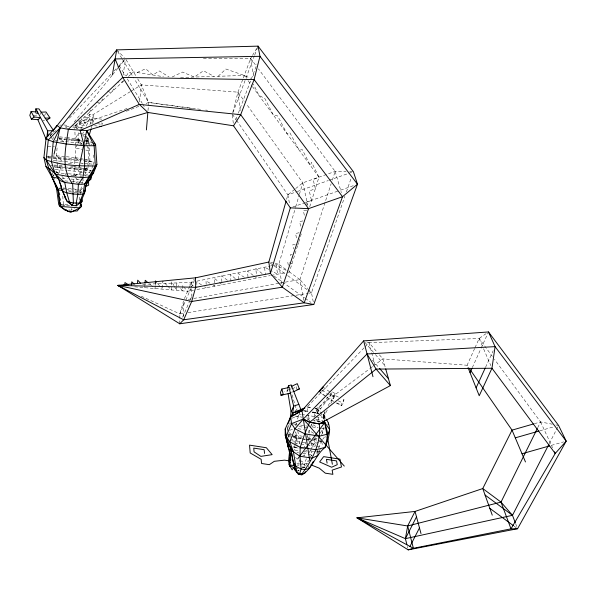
<?xml version="1.0" encoding="UTF-8"?>
<svg xmlns="http://www.w3.org/2000/svg" width="596" height="596" viewBox="0 0 596 596"><rect width="100%" height="100%" fill="white"/><g stroke="black" fill="none" stroke-linecap="round" stroke-linejoin="round"><path stroke-width="0.45" stroke-dasharray="2.98 2.23" d="M183.687 316.469L183.724 301.032M182.51 285.611L182.488 290.863L179.366 286.84M74.582 163.758L75.372 157.567L75.439 146.288M75.446 145.417L74.835 129.608M81.63 143.412L78.337 142.772L78.404 133.199L80.281 130.04M308.236 461.96L308.244 460.358L306.538 464.023M179.761 323.792L179.798 319.307M179.806 318.413L179.843 313.921L183.479 301.092M78.836 121.539L79.842 124.75L86.211 126.158L89.534 119.163L89.579 114.38L93.438 115.103L93.624 119.93L91.292 127.984M176.714 286.929L176.669 290.371L174.404 286.393M176.729 286.073L176.759 283.487L178.845 286.169M74.046 176.222L74.239 166.418L70.671 166.098M287.354 428.397L287.25 431.184L291.608 434.558M287.808 429.455L287.697 426.177M155.176 286.013L155.057 288.546L152.248 286.199M155.221 285.164L155.34 282.623M73.643 182.518L73.934 178.018M144.754 287.682L144.992 283.994M53.118 138.548L53.238 136.797M53.536 132.439L53.655 130.688M56.97 161.27L56.516 155.824L57.186 146.281M147.987 110.625L148.657 102.46L141.319 84.863L136.708 77.249M139.576 101.871L141.319 84.863L237.968 92.164L244.449 101.231M295.176 444.05L294.223 450.181M295.288 443.178L295.966 437.926L295.549 431.772M79.328 200.092L80.639 190.318L83.164 178.159M123.126 75.007L125.398 59.704M316.729 453.37L317.526 450.598L319.434 451.872L320.126 449.012L318.182 450.203M295.743 425.715L296.175 423.175M308.318 467.987L308.788 465.558M317.4 453.63L317.914 451.179L319.463 451.276L318.264 453.273M297.642 472.419L298.156 470.08L299.028 471.615M71.565 208.414L71.17 210.142L74.425 208.436M321.616 434.618L322.57 433.217L324.053 427.101M307.372 437.129L308.192 433.791M308.4 432.957L310.017 428.01M323.427 418.995L324.671 412.089M320.171 433.173L322.041 430.223L322.466 428.517M330.81 403.425L334.46 396.616L335.22 393.583L332.218 391.818L315.321 412.395L313.764 417.364M232.79 112.45L237.968 92.164L243.004 78.791M336.129 402.948L341.739 405.697L343.981 399.789L341.575 398.62M286.587 199.325L287.861 194.847L294.968 189.141M101.909 124.855L102.385 123.178L99.83 122.873M84.923 144.046L86.562 144.366L88.558 137.467M84.826 169.756L86.368 168.832L87.359 165.39M87.605 164.526L88.849 160.22L88.335 147.041M281.811 283.823L278.801 264.274L295.482 207.639M295.743 206.752L299.132 195.25M299.393 194.363L302.783 182.86L246.61 104.255M88.148 167.193L84.312 175.872M88.409 166.344L89.974 161.211L89.139 141.714L87.038 136.633M324.88 411.225L325.021 418.236L315.321 412.395L316.521 408.454L314.964 408.2M297.531 245.91L289.425 271.947L286.691 272.469M297.791 245.083L298.596 242.505M298.857 241.648L301.263 233.93M309.741 206.715L318.949 177.139L311.604 162.335L310.374 165.464L302.314 149.641L299.199 150.244L289.693 132.416L287.004 133.646L277.587 115.885L273.512 115.274L264.766 98.377L258.969 95.472L253.352 84.014M314.01 417.505L317.05 413.43L318.882 407.634L322.63 409.884M317.05 413.43L331.287 394.738L332.218 391.818M303.744 300.235L299.937 279.554L331.152 183.71M332.3 180.193L335.161 171.402L258.44 68.875M290.58 389.657L291.429 387.117M33.056 115.639L36.304 115.929L37.6 112.093M303.617 448.937L305.897 442.172M296.875 389.56L296.13 387.005L296.987 384.48M40.372 114.462L41.161 112.19M313.258 301.77L311.47 292.77L344.89 196.255M346.41 191.867L351.267 177.831M44.655 115.743L45.445 113.478M92.901 165.487L91.084 170.568L83.827 177.526M93.2 164.638L94.108 162.097L79.968 160.294M89.921 124.594L93.438 115.103M243.324 77.949L250.655 58.475L252.048 56.158M232.969 112.547L245.701 78.866M246.021 78.016L254.447 55.719M254.775 54.847L257.733 47.01M235.792 119.863L238.05 113.925M238.37 113.076L257.07 63.936M294.998 410.629L296.562 410.085L297.881 406.8M297.441 419.048L299.743 413.333M310.352 427.19L311.693 423.935L318.063 427.809M318.547 448.14L321.251 441.591M288.33 389.166L287.63 390.827L284.061 391.587M184.425 298.611L191.502 282.28L194.37 279.099M141.289 296.197L179.843 313.921L185.49 300.913M185.848 300.093L190.839 288.613M194.438 280.314L191.547 286.967L191.502 282.28L196.047 281.342M287.89 427.675L290.125 422.557M182.622 317.251L189.833 300.704M190.198 299.877L192.381 294.886M304.906 466.445L304.429 463.196L306.657 458.212M474.632 348.533L467.108 365.251L467.756 366.89M475.005 347.699L479.147 338.498L487.051 332.955M472.33 367.583L480.726 349.07M481.106 348.228L488.489 331.95M485.613 367.188L493.19 350.731M305.726 465.759L306.426 464.262M78.337 142.772L80.304 138.622M82.673 133.631L83.455 131.969M79.842 124.75L82.032 120.169L81.704 118.626M537.711 427.719L540.572 421.931L494.501 359.358M549.274 443.58L558.154 426.259M323.39 417.245L327.316 409.929M310.583 449.943L309.257 452.394L313.623 451.582M311.023 449.131L313.675 444.229L316.856 440.854M77.502 144.277L75.431 148.031L82.382 149.387M341.739 405.697L341.001 404.907L343.981 399.789M328.12 405.705L335.22 393.583M101.335 101.484L103.108 98.482M80.751 129.25L89.579 114.38M89.415 112.443L92.089 107.943M252.51 55.391L258.068 46.138M112.257 91.441L115.14 86.725M123.379 80.587L122.404 82.106L118.03 82.01M126.285 76.02L128.714 72.22L131.91 73.36M50.019 136.208L52.604 132.372M321.594 390.723L320.179 392.578L328.478 398.426L325.23 395.818M322.622 439.423L325.2 436.041M74.187 122.106L112.115 75.349M112.696 74.627L117.948 68.153M118.529 67.437L124.944 59.526M318.83 452.044L319.463 451.276L316.886 450.874M82.404 188.232L80.639 190.318L74.157 189.796M69.382 118.135L110.856 74.314M114.045 70.939L118.515 66.223M119.148 65.545L125.532 58.803M307.797 406.278L364.514 347.408M365.154 346.738L369.021 342.722L479.147 338.498L492.311 356.378M52.135 177.444L53.886 175.664L52.165 172.549M218.158 76.288L225.877 69.017L244.263 75.446L250.543 78.285M123.767 80.855L74.582 126.076L72.928 125.905M128.52 76.482L133.482 71.922L163.453 76.69M309.935 456.745L312.051 455.031M50.22 135.188L55.905 130.606M295.676 188.567L302.783 182.86L335.161 171.402L346.105 171.573M314.949 408.282L316.506 408.543L369.609 368.82M370.347 368.268L372.56 366.615M373.297 366.063L382.885 358.889L467.108 365.251L468.694 367.546M130.323 91.65L74.582 126.076L74.776 128.729M131.113 91.166L141.319 84.863M74.82 175.76L84.058 170.218M74.88 175.82L84.036 171.372M84.87 170.97L87.366 169.756L91.084 170.568L67.326 168.467M172.11 77.048L182.436 72.064L194.333 77.048L203.489 70.775L214.068 76.415M292.167 388.897L296.13 387.005M290.066 440.518L295.966 437.926L301.36 438.783M137.117 72.503L145.67 68.771L152.852 75.007L159.251 70.924L169.018 76.899M310.948 443.797L313.675 444.229L318.42 442.157M319.218 441.815L321.587 440.779M307.916 411.568L302.842 410.741L307.909 411.605L307.163 406.912L311.85 407.686M126.382 111.258L139.233 106.185M146.087 103.473L148.657 102.46L202.037 109.545M289.663 430.305L292.889 429.135M289.127 424.106L290.751 423.518M236.53 120.295L287.861 194.847L296.443 191.815M297.3 191.51L328.314 180.551M329.178 180.245L352.527 171.991M292.845 206.976L304.541 202.856M305.375 202.558L338.9 190.757M340.621 190.146L354.955 185.103M291.824 418.236L298.752 415.792L298.127 414.16M127.067 108.502L74.582 126.076L77.033 128.766M299.363 464.865L297.672 465.416L299.795 460.067L297.076 459.65M300.205 464.582L304.429 463.196L308.43 463.815M307.64 439.364L310.307 438.552M314.748 437.203L316.528 436.667M534.329 423.726L540.572 421.931L552.276 424.21M539.752 430.833L553.475 426.9M551.442 445.354L563.592 441.882M291.332 392.228L293.001 391.833M196.956 281.156L269.712 266.151M270.621 265.958L273.348 265.399M274.257 265.213L278.801 264.274L288.01 270.927M302.321 467.815L304.541 467.361M299.132 232.753L295.571 233.476L296.763 239.726M134.703 286.832L187.598 291.295L193.514 290.17M196.933 289.522L270.279 275.59M271.187 275.412L285.782 272.64M314.494 451.418L317.117 450.934M302.962 220.915L299.632 221.511L300.891 227.754M188.299 299.423L192.873 298.611M193.789 298.447L278.891 283.294M279.807 283.137L284.381 282.318M285.29 282.154L299.937 279.554L307.827 288.591M179.843 313.921L184.417 313.191M188.068 312.602L295.02 295.415M295.929 295.266L307.812 293.359M308.728 293.21L311.47 292.77L308.437 289.291M59.704 204.719L63.34 204.272L68.749 204.681M59.719 125.205L61.358 125.041M58.959 188.172L60.591 188.045M307.678 439.572L312.297 439.267M313.22 439.2L318.763 438.835M42.994 120.28L44.596 120.191M50.437 165.271L52.999 165.129M53.856 165.085L64.413 165.539M46.056 156.279L50.414 156.092M51.286 156.055L56.516 155.824L65.493 156.651M142.69 284.352L191.502 282.28M47.993 146.586L54.422 146.37M180.595 77.495L244.263 75.446L247.534 79.894M203.385 58.602L250.655 58.475L256.22 65.903M38.621 113.724L35.38 113.717L36.304 115.929M349.748 171.633L353.398 171.685M306.739 210.79L303.342 210.559L304.69 216.862M68.756 209.963L70.365 210.083M61.477 205.031L69.576 205.642M68.235 190.802L73.807 191.249M78.106 191.599L75.662 191.398L74.656 190.333M78.925 191.659L82.181 191.927L80.639 190.318L77.353 189.655M68.786 191.8L82.017 192.858M63.131 187.993L71.401 188.671M58.982 188.567L62.267 188.828M64.934 189.044L63.087 188.895L64.524 190.504M65.858 189.118L71.386 189.573M64.957 180.901L70.283 181.348M71.892 181.482L78.56 182.041M79.432 182.115L83.82 182.48M295.288 244.874L292.792 244.665L293.582 248.986M62.036 178.286L67.445 178.748M71.058 179.053L80.035 179.813M80.922 179.888L85.34 180.26M55.897 172.706L67.549 173.712M68.428 173.786L81.689 174.933M82.576 175.015L88.759 175.552M70.917 175.5L74.478 175.805M79.812 176.26L81.592 176.416L79.924 174.784M54.184 165.971L82.837 168.519M83.716 168.594L86.368 168.832L87.366 169.756L54.154 166.82M54.795 167.357L66.424 168.385M55.182 169.48L66.856 170.501M67.773 170.583L90.093 172.542M53.267 160.577L63.936 161.546M64.852 161.628L78.65 162.879M83.231 163.297L81.406 163.133L83.269 164.854M84.14 163.379L94.175 164.295M68.451 163.513L73.084 163.937M47.911 156.45L88.849 160.22L89.974 161.211M47.866 157.351L52.18 157.746M53.044 157.828L65.441 158.961M66.35 159.05L78.151 160.13M47.62 157.843L52.247 158.268M53.171 158.35L78.761 160.689L75.372 157.567L66.394 156.733M84.178 161.188L94.108 162.097M80.14 144.366L81.957 144.545M59.332 138.019L65.545 138.637M66.432 138.726L80.751 140.142M85.34 140.596L88.089 140.865L89.139 141.714L92.231 142.355M58.535 138.689L81.771 140.984M85.451 141.349L89.139 141.714M58.967 139.159L65.262 139.777M66.156 139.866L82.241 141.453M85.831 141.803L91.21 142.34M55.249 140.641L81.123 143.174M85.653 143.614L91.993 144.239M59.622 136.864L65.813 137.475M66.7 137.564L80.885 139.479M63.824 124.966L68.801 125.48M69.099 126.68L64.614 126.21L67.564 128.647M72.69 127.045L82.628 128.073M101.745 119.17L92.343 118.053L93.006 122.061L94.712 122.262M93.118 123.223L90.547 122.91L91.292 124.154M97.394 123.73L99.964 124.043L100.702 125.279M94.6 125.704L97.163 126.009M292.152 254.715L290.461 254.507L290.937 257.211M205.717 110.036L207.557 110.275M188.202 108.01L148.657 102.46L134.256 78.761M189.118 108.144L193.715 108.785M297.642 470.527L299.319 470.78M296.882 463.189L299.49 463.591M301.844 463.949L305.793 464.56M302.448 466.862L305.025 467.257M302.351 467.45L304.578 467.793L304.064 464.291M296.175 468.374L298.127 468.672M296.875 452.342L298.596 452.61M302.932 453.28L307.283 453.958M308.147 454.092L311.626 454.629M302.872 455.649L304.66 455.933L304.146 452.453M293.053 446.777L297.315 447.44L296.95 444.907M293.59 447.238L298.782 448.05M302.731 448.795L294.729 447.544L295.095 450.196L298.663 450.747M304.012 451.582L306.635 451.992M288.471 434.03L291.086 434.447M294.566 434.998L302.358 436.235M306.679 436.92L310.136 437.464M314.45 438.149L317.042 438.559M287.823 435.438L290.438 435.847M293.917 436.399L301.725 437.635M307.782 438.589L310.382 439.006L309.845 435.661M313.831 439.55L317.281 440.094M318.137 440.228L320.73 440.638M287.995 436.54L301.643 438.701M302.559 438.842L305.308 439.274M306.225 439.423L309.883 439.997M310.799 440.146L316.26 441.01M319.851 441.576L321.654 441.86M302.254 438.924L305.852 439.49M291.898 440.802L306.404 443.089M293.917 442.888L300.093 443.856M300.965 443.998L306.202 444.817M307.082 444.951L315.791 446.322M316.655 446.456L320.134 447M298.052 428.695L303.535 429.574M309.287 420.009L307.581 419.733L309.279 420.046M320.514 421.826L313.615 420.709L320.484 421.931M293.374 423.905L297.017 424.494M300.652 425.075L307.014 426.095M312.468 426.974L317.929 427.846M321.564 428.435L325.2 429.016M298.954 426.52L307.968 427.965M303.744 410.502L308.207 411.233M312.654 411.955L315.321 412.395M312.2 412.268L319.016 413.386M299.028 414.004L300.838 414.295M301.74 414.443L305.323 415.025M306.217 415.174L314.286 416.485M316.074 416.775L325.021 418.236L323.226 414.071L321.214 412.387M294.916 416.023L302.165 417.2M306.657 417.93L311.157 418.66M316.55 419.532L322.838 420.553M307.156 406.949L311.835 407.746M312.185 412.328L318.994 413.482M89.534 119.163L93.624 119.93M81.861 133.862L78.404 133.199L75.483 138.436L82.866 144.634M82.725 134.025L86.182 134.689L88.089 140.865L88.297 146.162M85.392 140.343L88.089 140.865L86.576 136.633M555.874 424.911L558.579 425.44M85.861 150.065L88.469 150.572L86.837 145.253M75.372 157.567L88.849 160.22M86.368 168.832L74.239 166.418L79.633 171.626M73.241 188.82L76.526 189.483M84.416 117.01L87.605 117.71L88.394 121.562L82.032 120.169M78.583 120.735L84.975 122.143L86.211 126.158M270.651 262.449L274.272 263.261M275.181 263.462L278.801 264.274M83.537 128.17L74.582 126.076L78.128 128.878M289.5 262.814L292.047 263.521M96.44 102.177L99.547 103.123M366.711 341.933L369.021 342.722L377.141 352.191M287.607 433.895L290.945 435.512M291.787 435.914L295.966 437.926L296.83 444.057M338.357 397.048L334.341 395.096L333.462 398.478L335.064 399.268M338.275 400.832L343.087 403.179M333.767 401.361L331.354 400.184L332.114 400.981M336.986 402.941L341.001 404.907M286.132 270.316L276.261 265.399L277.58 274.197L271.858 271.106M268.587 269.34L264.505 267.135L265.488 274.763M107.548 90.979L110.796 92.775M331.287 394.738L334.46 396.616M315.813 419.584L320.439 422.385M313.66 433.285L309.011 430.446L309.458 433.225M201.523 284.851L196.792 281.945L196.904 287.838M204.681 286.78L206.261 287.749M305.733 450.233L307.141 451.098M209.971 283.234L206.03 280.805L206.201 286.013M213.122 285.179L214.702 286.147L214.329 278.22L218.546 281.781M244.353 277.304L238.05 273.363L238.594 279.755M307.521 440.146L310.598 442.187M311.365 442.694L313.675 444.229M300.459 460.514L304.429 463.196M322.972 387.087L331.294 392.92L330.37 395.938L327.353 393.814M322.064 390.104L326.593 393.285M319.188 391.557L324.477 395.282M274.078 276.045L304.541 297.844M305.249 298.35L310.948 302.425M270.279 263.082L273.169 265.16M273.892 265.682L287.011 275.143M287.749 275.672L307.722 290.066M308.475 290.61L311.47 292.77M299.937 279.554L289.425 271.947L289.127 270.204M56.195 171.797L58.438 173.436M514.065 526.141L516.181 527.698M55.696 171.313L58.542 173.458M227.411 280.254L221.533 275.799L221.958 282.958M253.225 275.374L247.4 270.949L248.115 278.004M253.956 275.926L256.869 278.138M292.331 435.117L295.966 437.926M262.151 273.586L255.751 268.423L256.667 276.373M149.44 283.845L151.548 285.611M317.318 413.199L316.521 408.454L320.544 411.829M219.246 282.377L222.062 284.746M316.506 408.543L321.855 413.065M235.293 278.623L230.458 274.48L231.084 283.033M57.857 136.685L64.711 142.861M193.171 285.931L190.042 282.944L190.102 290.818M56.516 155.824L63.824 163.095M167.081 285.484L162.648 281.036L162.358 289.164L161.166 287.749M167.714 286.125L171.514 289.939L171.693 281.625L173.958 285.603M75.305 177.489L77.383 179.59M116.712 49.878L124.273 57.529M75.923 181.825L77.554 183.494M57.045 162.179L57.268 164.898L62.297 170.106M64.897 173.481L66.469 175.112M61.865 176.341L63.832 178.435M82.561 134.815L84.409 136.834M85.019 137.505L88.089 140.865M183.643 286.877L187.598 291.295M316.521 408.454L319.56 411.948M320.164 412.648L325.021 418.236M52.061 173.563L53.886 175.664L54.638 179.292M372.463 360.222L379.004 367.777M364.819 342.253L374.817 353.868M375.398 354.546L384.711 365.378M379.436 354.873L382.885 358.889L385.463 368.045M62.774 196.099L63.34 204.272L64.152 205.233M157.597 283.51L160.57 287.048M248.078 80.639L251.892 85.831M252.436 86.569L318.949 177.139L313.153 179.59L315.366 188.641L309.287 191.011L311.566 200.845L306.374 201.627L307.119 205.002M232.336 114.216L236.009 119.535M119.304 65.769L125.406 75.752M127.328 78.895L142.191 103.205M142.66 103.972L145.014 107.824M117.665 51.457L121.986 58.564M122.463 59.354L133.787 77.987M126.002 59.578L136.246 76.489M324.12 419.264L323.226 414.071L325.856 418.534M63.34 204.272L64.197 205.851M49.975 134.703L50.839 136.298M51.271 137.095L52.999 140.291M295.683 457.348L296.54 458.987M540.572 421.931L552.574 447.79M479.147 338.498L483.319 348.183M483.676 349.01L490.866 365.691M515.674 523.705L516.948 527.058M287.913 434.722L289.447 438.857M323.226 414.071L324.954 419.264M57.268 164.898L60.107 173.376M292.115 394.902L296.562 410.085M335.161 171.402L341.337 192.605M369.021 342.722L374.951 364.849M407.344 546.413L407.768 548.141M302.783 182.86L307.797 205.315M287.861 194.847L289.678 204.383M325.863 436.183L326.161 437.814M322.041 430.223L322.57 433.217M318.07 417.327L319.046 422.922M321.736 441.606L322.6 446.583M287.793 262.344L288.389 265.838M311.693 423.935L312.349 427.898M314.159 438.887L315.314 445.882M287.287 388.719L287.98 392.95M250.655 58.475L253.501 75.923M308.467 414.943L309.503 421.417M311.045 443.148L311.44 445.637M310.881 449.935L311.85 456.037M296.689 423.063L297.151 426.229M297.836 430.923L299.654 443.424M295.921 432.562L297.478 443.446M237.968 92.164L240.389 112.175M232.433 115.103L233.349 124.013M93.706 154.975L93.855 157.649M86.39 139.963L86.562 144.366M191.569 288.71L191.644 296.562"/><path stroke-width="0.89" d="M289.723 450.248L288.568 460.768L289.805 466.593L289.462 461.662L290.312 463.219L289.947 457.542L290.766 460.149L290.394 453.72L285.208 435.02L285.231 428.911L290.625 416.857L301.993 410.599L363.642 340.875L488.489 331.95L558.579 425.44L566.2 441.137L517.589 528.726L408.2 549.862L357.011 517.835L415.047 511.428L482.753 488.556L512.031 430.133L533.435 423.98M85.139 191.413L85.273 187.427M326.288 419.271C332.419 427.66 328.5 438.686 325.081 447.417C315.373 454.882 312.639 468.828 301.867 474.841L298.35 474.312L295.124 470.147L293.448 461.542L294.327 466.69M155.34 282.623L155.422 280.932L156.51 282.221M91.218 176.714L91.076 179.068L87.694 181.951M145.052 283.078L145.223 280.314L148.031 282.668M137.452 283.599L137.713 280.165L140.649 283.294M286.08 201.12L268.841 262.046L195.518 277.825L117.822 285.402L179.761 323.792L313.794 304.467L357.481 184.209L353.398 171.685L258.068 46.138L116.712 49.878L57.253 125.451L46.115 137.892L43.918 157.5L46.197 159.937L59.63 180.454L59.488 182.205L61.209 186.004L60.941 187.263L67.214 201.53L70.335 203.869M146.407 129.928L147.838 112.443L139.315 104.397L122.769 77.413L115.132 58.937L259.968 56.315L357.481 184.209L342.529 196.702L308.542 208.652L290.334 207.855L233.528 125.801L147.838 112.443L86.711 130.606L68.354 129.302L60.107 127.879L57.253 125.451L53.245 130.464M131.53 284.97L131.798 281.811L134.197 284.136M301.867 474.841L301.949 473.894C312.632 459.494 321.624 442.329 319.21 423.823L324.76 422.512L329.744 429.746L327.927 434.059L325.081 447.417L315.947 449.734L300.213 447.276L289.783 441.874L286.177 436.257L285.231 428.911M124.72 285.134L124.966 282.601L128.535 284.791M35.544 112.093L35.872 108.859L38.934 108.882L53.163 129.95M80.609 202.968L81.615 206.492L79.901 207.892L70.775 212.347L67.408 211.066L60.099 206.41L58.795 204.83L56.523 188.366L48.961 168.936L46.197 159.937L48.269 139.956L60.107 127.879L115.132 58.937M46.965 136.946L47.613 130.785L35.872 108.859M296.093 470.557L294.223 468.076L289.09 464.828L290.394 453.72L292.159 453.996M81.056 199.794L79.901 207.892L60.099 206.41L57.924 189.975L52.135 177.444L45.967 166.575L43.918 157.5M290.096 418.846L291.086 411.985L293.694 406.107L288.583 385.754L291.183 384.912L301.069 410.063L292.71 412.976L287.868 423.853M54.817 173.578C60.881 179.977 60.777 189.446 65.143 196.814L64.659 197.097L67.214 201.53L73.382 202.983L79.335 203.109L80.423 202.543L84.595 193.067L86.45 182.704L96.91 164.541L95.613 144.59L86.711 130.606L79.112 167.163M112.361 74.828L116.712 49.878M406.912 544.692L405.407 538.657L407.671 525.977L415.047 511.428L420.992 533.554M328.091 424.754L328.485 422.989M54.05 154.237L60.107 127.879L53.215 141.744L51.494 161.985L55.242 174.151L64.733 182.421L78.381 184.335L84.625 184.082L86.45 182.704M323.956 422.527L324.38 420.813M89.057 135.746L91.046 128.848M322.518 388.592L322.972 387.087L319.188 391.557M290.334 207.855L270.405 273.415L282.333 287.19L304.213 302.798L313.794 304.467M37.6 112.093L31.096 111.489L29.8 115.348L31.394 119.148L37.891 119.699L40.558 117.613L34.069 117.047L31.394 119.148M87.12 132.163L87.739 130.479M88.513 181.177L88.677 185.17L85.302 186.63L93.572 172.847L96.91 164.541L95.33 165.941L84.625 184.082L82.971 194.125L79.335 203.109L76.579 205.784L72.198 205.456L70.961 204.339M281.871 388.994L280.485 392.347L280.954 395.193L283.309 394.731L281.871 388.994L289.023 387.497M305.741 471.756L304.616 473.395L301.949 473.894L299.706 473.559L296.778 472.203L293.426 451.805L286.795 441.77L286.177 436.257L291.556 423.614L290.625 416.857L301.993 410.599L309.764 460.79M318.227 454.13L317.608 455.56L312.185 458.138L299.959 456.245L293.426 451.805L289.783 441.874L294.96 428.792L303.304 419.04L367.054 353.972L495.075 346.626L566.2 441.137L555.211 453.474L510.988 528.846L413.386 548.29L408.2 549.862M287.615 387.981L288.583 385.754M470.043 372.634L471.95 368.425M476.1 387.862L485.233 368.015M517.589 528.726L510.988 528.846L501.005 502.108L537.309 428.546M515.354 522.863L512.478 515.324L501.005 502.108L407.671 525.977L357.011 517.835L405.407 538.657L416.507 516.851M409.854 546.636L419.48 527.914M405.407 538.657L512.478 515.324L548.849 444.407M60.099 206.41L60.911 204.935L59.429 201.344M310.553 466.139L309.22 468.501L304.839 469.559L301.114 468.985L296.205 466.519L293.403 462.66L290.133 446.695L286.177 436.257M310.993 465.349L313.466 461.244M233.528 125.801L240.695 114.678L254.097 79.581L259.968 56.315L258.068 46.138M56.225 126.993L57.253 125.451M293.664 467.718L292.107 469.827L289.455 465.059M297.672 458.927L324.76 422.512L322.212 422.102M79.365 208.138L77.242 210.977L73.099 211.036M179.761 323.792L183.68 319.799L191.696 301.472L195.682 287.324L195.518 277.825M93.572 172.847L88.998 177.049L82.844 177.638L67.646 176.334L55.242 174.151L54.102 172.549L45.967 166.575M46.987 120.057L49.997 117.934L45.974 111.974L41.161 112.19M78.262 203.884L80.423 202.543M298.35 474.312L299.706 473.559L301.114 468.985L299.959 456.245L300.213 447.276L304.72 433.806L309.659 422.281L376.083 369.088L491.968 368.254L555.211 453.474L554.459 451.85M324.76 422.512L327.927 434.059L319.411 436.145L304.72 433.806L294.96 428.792L291.556 423.614L303.304 419.04L309.659 422.281L319.188 423.912L390.395 385.582L385.716 368.939M302.589 409.273L304.876 408.096M293.835 391.632L299.386 388.964L297.277 383.63L291.72 386.268M304.563 407.999L292.71 412.976L293.098 415.732M298.864 404.341L293.694 406.107L292.71 412.976L301.993 410.599M515.287 437.851L538.881 431.087M522.007 453.757L549.661 445.86M297.717 389.359L299.386 388.964M319.188 423.912L324.731 422.638L322.183 422.214M280.954 395.193L290.453 393.189L288.091 393.658L291.086 411.985M45.214 118.187L49.997 117.934M59.63 180.454L64.733 182.421L66.767 192.836L69.576 202.364L72.198 205.456L73.382 202.983L72.675 183.859C60.345 168.534 65.91 147.115 68.354 129.302L122.769 77.413L254.097 79.581L342.529 196.702L304.213 302.798L183.68 319.799L117.822 285.402L119.662 285.328M123.342 285.171L127.03 285.015M53.655 130.688L47.613 130.785L48.023 136.037M119.498 286.177L117.822 285.402L195.682 287.324L270.405 273.415L268.841 262.046M72.265 211.424L67.408 211.066L66.335 209.785M71.714 204.905L72.213 204.942M62.871 190.37L57.924 189.975L56.523 188.366L56.143 186.548M58.43 177.981L52.135 177.444L51.904 175.731L50.556 173.205M87.105 180.409L88.871 180.558M119.625 285.812L117.822 285.402L120.377 285.618M48.961 168.936L50.734 169.085M99.726 126.322L101.432 126.523M288.568 460.768L284.538 460.149L274.294 461.311L269.332 464.671L261.54 463.487L261.145 459.3L250.186 452.967L249.545 445.137L266.367 447.745L272.149 454.636L260.869 456.387L254.075 451.857L253.747 448.095L264.147 449.704L264.527 453.467M289.09 464.828L293.411 465.491M294.223 468.076L295.527 468.27M290.49 446.382L287.935 445.979L285.208 435.02M319.21 423.823L309.659 422.281L303.304 419.04L344.294 466.102M117.822 285.402L191.696 301.472L282.333 287.19L308.542 208.652L240.695 114.678L139.315 104.397L80.192 130.509L84.163 145.722L84.669 166.142L82.844 177.638L78.381 184.335L77.815 194.318L76.169 203.199L76.579 205.784L76.087 205.233M66.61 210.559L64.86 210.068L60.613 206.738M62.714 191.309C69.061 194.005 76.146 194.564 82.971 194.125L84.595 193.067L84.297 190.713M46.197 159.937C61.783 165.517 78.895 166.12 95.33 165.941L94.123 145.729L86.711 130.606M310.941 464.82L319.292 468.18L325.304 473.172L332.903 474.327L332.151 470.147L341.478 466.988L339.966 459.166L323.628 456.633L319.635 461.952L331.622 467.234L337.254 464.664L336.546 460.902L326.437 459.337L327.1 463.099M357.011 517.835L413.386 548.29L407.671 525.977M489.83 508.343L513.365 525.627M485.077 495.045L512.478 515.324M501.005 502.108L482.753 488.556L492.266 515.153M93.661 143.033L95.613 144.59L94.123 145.729L84.163 145.722L65.925 143.956L53.215 141.744L48.269 139.956L46.115 137.892M68.078 201.776L70.38 203.825M296.383 471.28L295.124 470.147L294.402 465.916M390.395 385.582L376.083 369.088L367.054 353.972M379.592 368.462L388.465 378.721M469.216 368.306L512.031 430.133L525.471 461.952M52.448 178.13L58.289 189.245L57.924 189.975L59.749 194.49L58.669 195.622L60.3 199.451L59.481 201.716L60.911 204.935M288.688 447.335L287.935 445.979L287.89 446.955L287.369 443.886M31.096 111.489L34.069 117.047M292.696 451.612L290.252 446.613L293.403 462.66M488.489 331.95L495.075 346.626L491.968 368.254L479.229 395.729L468.083 367.71M37.891 119.699L46.25 139.635M81.615 206.492L80.557 203.325L82.546 201.172L81.861 198.915M363.642 340.875L372.977 376.694M324.269 420.106L332.367 464.269M288.069 446.404L290.528 456.849L290.394 453.72M289.492 461.408L289.805 466.593"/></g></svg>
